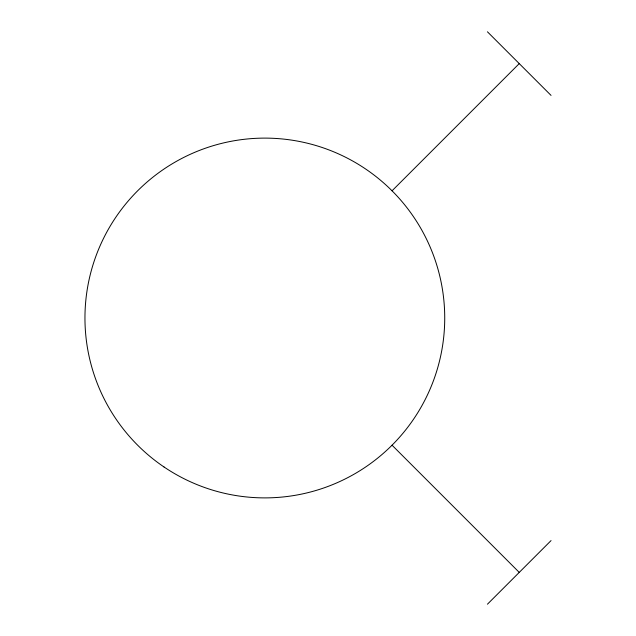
<?xml version="1.0" encoding="UTF-8"?>
<svg xmlns="http://www.w3.org/2000/svg" width="636" height="636" viewBox="0 0 636 636"><rect width="100%" height="100%" fill="white"/><g stroke="black" fill="none" stroke-linecap="round" stroke-linejoin="round"><path stroke-width="0.95" d="M392.046 190.8L519.246 63.6M487.446 604.2L551.046 540.6M487.446 31.8L551.046 95.4M392.046 445.2L519.246 572.4M164.016 466.975A179.885 179.885 0 0 0 444.27 330.831A179.885 179.885 0 0 0 186.245 156.194A179.885 179.885 0 0 0 164.016 466.975"/></g></svg>
